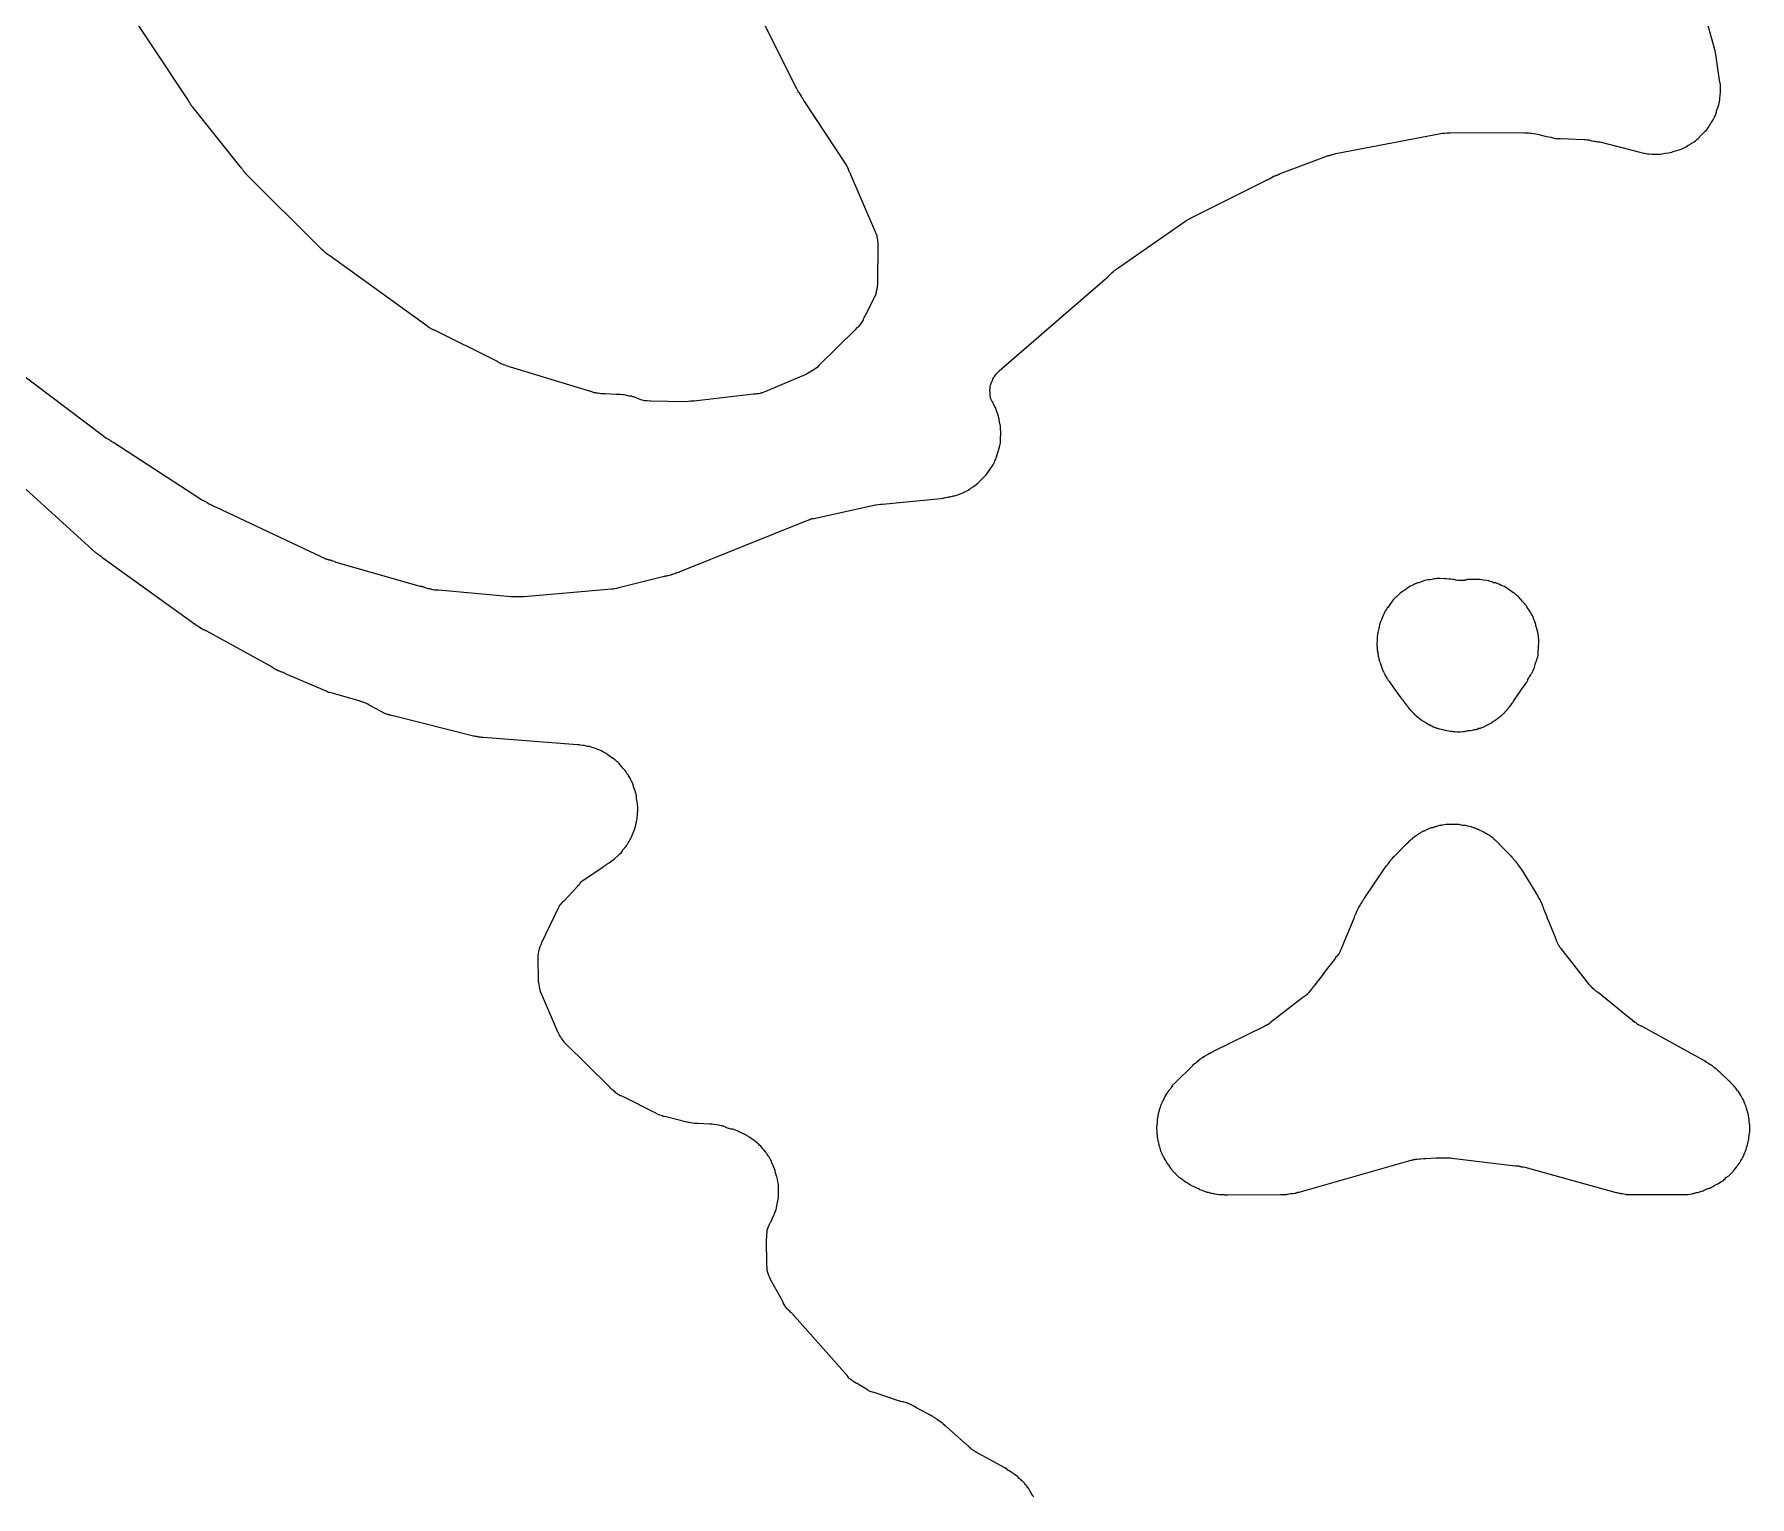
# Model space of a CAD drawing. Header units: millimetres. Extents: x 0 to 300, y 0 to 300.
# Drawn here: x 93.7 to 160.2, y 150 to 206.6 of the extents above; entities that cross this region are included whole.
import ezdxf

# ---------------------------------------------------------------- set-up
doc = ezdxf.new("R2010")
doc.units = ezdxf.units.MM
doc.layers.add('CUT', color=7, linetype='CONTINUOUS')

msp = doc.modelspace()

# ---------------------------------------------------------------- linework, layer by layer
at = {"layer": 'CUT'}
for points in [[(121.91, 207.23), (123.24, 204.56), (123.26, 204.53), (123.28, 204.5), (123.28, 204.49), (123.29, 204.47), (123.31, 204.43), (123.35, 204.38), (123.36, 204.36), (123.38, 204.32), (123.39, 204.31), (123.43, 204.25), (123.44, 204.23), (123.45, 204.21), (123.46, 204.19), (123.48, 204.17), (123.48, 204.16), (123.49, 204.15), (123.5, 204.14), (123.51, 204.11), (123.52, 204.09), (123.53, 204.08), (123.54, 204.07), (123.56, 204.03), (125.16, 201.6), (125.17, 201.58), (125.18, 201.57), (125.2, 201.53), (125.2, 201.52), (125.21, 201.5), (125.23, 201.47), (125.25, 201.43), (125.25, 201.42), (125.27, 201.37), (125.29, 201.32), (125.32, 201.28), (125.34, 201.25), (125.35, 201.21), (126.28, 199.05), (126.29, 199.03), (126.29, 199.01), (126.31, 198.96), (126.33, 198.92), (126.33, 198.91), (126.34, 198.9), (126.35, 198.88), (126.35, 198.87), (126.36, 198.86), (126.37, 198.82), (126.39, 198.66), (126.4, 198.55), (126.4, 198.49), (126.39, 197.03), (126.39, 196.96), (126.38, 196.88), (126.38, 196.84), (126.36, 196.76), (126.34, 196.68), (126.34, 196.65), (126.33, 196.62), (126.32, 196.56), (126.29, 196.5), (126.29, 196.49), (126.27, 196.47), (126.26, 196.44), (126.23, 196.39), (126.23, 196.38), (125.91, 195.75), (125.88, 195.7), (125.87, 195.68), (125.86, 195.65), (125.85, 195.63), (125.84, 195.61), (125.84, 195.6), (125.83, 195.57), (125.82, 195.56), (125.78, 195.49), (125.75, 195.45), (125.76, 195.45), (125.64, 195.31), (125.63, 195.3), (125.61, 195.29), (125.56, 195.24), (125.52, 195.19), (124.13, 193.83), (124.13, 193.82), (124.12, 193.81), (124.06, 193.75), (124.01, 193.71), (123.92, 193.64), (123.89, 193.62), (123.88, 193.62), (123.86, 193.61), (123.84, 193.6), (123.82, 193.59), (123.81, 193.58), (123.8, 193.58), (123.8, 193.57), (123.79, 193.57), (123.77, 193.56), (123.75, 193.55), (123.71, 193.52), (123.7, 193.51), (123.69, 193.51), (123.68, 193.5), (123.67, 193.5), (123.63, 193.47), (123.61, 193.46), (122.12, 192.83), (122.07, 192.81), (121.95, 192.77), (121.94, 192.76), (121.9, 192.75), (121.88, 192.74), (121.87, 192.74), (121.8, 192.72), (121.76, 192.71), (121.75, 192.71), (121.71, 192.71), (121.66, 192.7), (121.59, 192.7), (119.39, 192.44), (119.29, 192.43), (119.21, 192.43), (119.14, 192.43), (119.07, 192.42), (118.97, 192.41), (117.61, 192.43), (117.6, 192.43), (117.59, 192.43), (117.47, 192.44), (117.38, 192.45), (117.37, 192.45), (117.33, 192.46), (117.28, 192.47), (117.22, 192.48), (117.2, 192.49), (117.09, 192.53), (117.07, 192.55), (117.02, 192.57), (116.98, 192.58), (116.96, 192.59), (116.94, 192.6), (116.92, 192.6), (116.91, 192.6), (116.86, 192.62), (116.79, 192.63), (116.77, 192.63), (116.58, 192.67), (116.52, 192.68), (116.42, 192.69), (116.36, 192.69), (116.27, 192.69), (115.84, 192.71), (115.83, 192.71), (115.81, 192.71), (115.75, 192.72), (115.68, 192.72), (115.67, 192.72), (115.62, 192.73), (115.57, 192.74), (115.54, 192.74), (115.51, 192.74), (115.48, 192.75), (115.47, 192.75), (115.43, 192.76), (115.41, 192.76), (115.39, 192.77), (115.38, 192.77), (115.36, 192.78), (115.33, 192.79), (115.3, 192.8), (115.29, 192.8), (115.25, 192.82), (115.19, 192.83), (112.01, 193.8), (111.99, 193.81), (111.97, 193.82), (111.96, 193.82), (111.9, 193.84), (111.89, 193.85), (111.85, 193.86), (111.85, 193.87), (111.84, 193.87), (111.79, 193.89), (111.77, 193.9), (111.75, 193.91), (111.73, 193.92), (111.7, 193.94), (111.65, 193.97), (111.64, 193.98), (109.2, 195.19), (109.19, 195.19), (109.17, 195.2), (109.15, 195.21), (109.13, 195.22), (109.12, 195.22), (109.1, 195.23), (109.09, 195.24), (109.06, 195.26), (109.04, 195.27), (109.02, 195.28), (109.01, 195.29), (109, 195.29), (109, 195.3), (108.99, 195.31), (108.98, 195.31), (108.98, 195.32), (108.96, 195.33), (108.94, 195.35), (108.93, 195.35), (105.18, 198.06), (105.13, 198.09), (105.07, 198.12), (105, 198.18), (104.98, 198.2), (104.93, 198.25), (104.86, 198.31), (101.9, 201.26), (101.89, 201.27), (101.88, 201.28), (101.85, 201.32), (101.84, 201.33), (101.83, 201.35), (101.81, 201.38), (101.79, 201.41), (101.76, 201.45), (101.75, 201.46), (99.87, 203.82), (99.84, 203.85), (99.83, 203.86), (99.82, 203.87), (99.82, 203.88), (99.78, 203.92), (99.78, 203.93), (99.77, 203.94), (99.75, 203.98), (99.75, 203.99), (99.73, 204.01), (99.72, 204.03), (99.71, 204.05), (99.68, 204.09), (99.67, 204.11), (94.35, 212.13)], [(92.99, 193.66), (96.37, 191.12), (96.4, 191.09), (96.41, 191.08), (96.46, 191.04), (96.52, 191), (96.54, 190.99), (96.62, 190.94), (96.64, 190.93), (96.68, 190.9), (96.69, 190.89), (96.7, 190.89), (96.72, 190.88), (96.74, 190.86), (96.79, 190.84), (96.8, 190.83), (100.16, 188.65), (100.22, 188.61), (100.27, 188.59), (100.28, 188.58), (100.3, 188.57), (100.42, 188.5), (100.48, 188.46), (100.54, 188.44), (100.56, 188.42), (100.58, 188.41), (100.59, 188.41), (100.63, 188.39), (100.66, 188.38), (100.67, 188.37), (100.68, 188.37), (100.71, 188.35), (100.73, 188.34), (100.74, 188.34), (104.82, 186.41), (104.83, 186.4), (104.86, 186.39), (104.87, 186.39), (104.9, 186.37), (104.91, 186.37), (104.94, 186.36), (104.95, 186.35), (104.96, 186.35), (104.98, 186.34), (105, 186.33), (105.03, 186.32), (105.05, 186.31), (105.07, 186.31), (105.09, 186.3), (105.11, 186.3), (105.12, 186.3), (105.13, 186.29), (105.14, 186.29), (105.15, 186.29), (105.16, 186.28), (105.18, 186.28), (105.19, 186.28), (105.2, 186.27), (105.21, 186.27), (105.22, 186.27), (105.24, 186.26), (105.25, 186.26), (105.27, 186.25), (105.34, 186.23), (105.35, 186.22), (105.4, 186.2), (105.46, 186.18), (108.66, 185.27), (108.71, 185.26), (108.73, 185.26), (108.75, 185.25), (108.76, 185.25), (108.78, 185.24), (108.81, 185.24), (108.83, 185.23), (108.85, 185.22), (108.91, 185.2), (108.98, 185.18), (109.01, 185.18), (109.04, 185.17), (109.06, 185.17), (109.08, 185.16), (109.1, 185.15), (109.15, 185.14), (109.16, 185.14), (109.17, 185.14), (109.23, 185.13), (109.29, 185.13), (109.38, 185.13), (112.2, 184.87), (112.25, 184.87), (112.27, 184.87), (112.41, 184.86), (112.45, 184.86), (112.47, 184.86), (112.51, 184.86), (112.65, 184.87), (112.7, 184.87), (115.95, 185.15), (116.09, 185.16), (116.15, 185.16), (116.22, 185.17), (116.28, 185.19), (116.3, 185.19), (116.37, 185.21), (118.08, 185.64), (118.1, 185.64), (118.14, 185.65), (118.15, 185.65), (118.17, 185.66), (118.18, 185.66), (118.19, 185.66), (118.21, 185.67), (118.23, 185.67), (118.26, 185.68), (118.27, 185.68), (118.28, 185.68), (118.33, 185.69), (118.38, 185.71), (118.39, 185.71), (118.41, 185.72), (118.42, 185.72), (118.44, 185.73), (118.46, 185.73), (118.53, 185.75), (118.58, 185.77), (118.59, 185.78), (118.62, 185.79), (118.63, 185.79), (118.64, 185.79), (118.69, 185.81), (118.73, 185.83), (118.74, 185.84), (123.63, 187.79), (123.68, 187.81), (123.7, 187.82), (123.73, 187.84), (123.74, 187.84), (123.75, 187.85), (123.76, 187.85), (123.77, 187.85), (123.82, 187.87), (123.83, 187.87), (123.85, 187.88), (123.86, 187.88), (123.88, 187.89), (123.9, 187.89), (123.92, 187.89), (126.31, 188.41), (126.32, 188.42), (126.33, 188.42), (126.34, 188.42), (126.42, 188.43), (126.51, 188.44), (126.52, 188.44), (126.58, 188.44), (128.85, 188.66), (128.91, 188.67), (128.93, 188.68), (128.97, 188.69), (128.98, 188.69), (129.01, 188.7), (129.1, 188.71), (129.12, 188.71), (129.15, 188.72), (129.2, 188.73), (129.34, 188.76), (129.38, 188.77), (129.46, 188.79), (129.63, 188.85), (129.7, 188.88), (129.73, 188.9), (129.78, 188.92), (129.82, 188.94), (129.82, 188.95), (129.83, 188.95), (129.88, 188.97), (129.94, 189.01), (129.95, 189.02), (129.96, 189.02), (129.97, 189.02), (129.99, 189.04), (129.99, 189.05), (130.01, 189.06), (130.02, 189.07), (130.07, 189.09), (130.07, 189.1), (130.08, 189.11), (130.11, 189.12), (130.15, 189.15), (130.23, 189.22), (130.28, 189.26), (130.32, 189.3), (130.55, 189.53), (130.59, 189.56), (130.62, 189.61), (130.76, 189.8), (130.81, 189.87), (130.84, 189.92), (130.87, 189.97), (130.9, 190.02), (130.91, 190.05), (130.92, 190.07), (130.94, 190.12), (130.97, 190.19), (130.99, 190.24), (131.07, 190.48), (131.08, 190.52), (131.13, 190.71), (131.14, 190.76), (131.15, 190.81), (131.15, 190.86), (131.15, 190.87), (131.16, 190.94), (131.16, 190.98), (131.17, 191.18), (131.17, 191.26), (131.16, 191.35), (131.16, 191.36), (131.16, 191.42), (131.15, 191.48), (131.14, 191.52), (131.12, 191.63), (131.12, 191.64), (131.11, 191.68), (131.11, 191.69), (131.1, 191.74), (131.05, 191.93), (131.03, 191.99), (130.99, 192.1), (130.97, 192.16), (130.96, 192.18), (130.94, 192.22), (130.89, 192.32), (130.87, 192.36), (130.83, 192.42), (130.82, 192.44), (130.8, 192.49), (130.77, 192.55), (130.77, 192.59), (130.76, 192.64), (130.76, 192.65), (130.75, 192.69), (130.75, 192.7), (130.75, 192.71), (130.75, 192.72), (130.75, 192.78), (130.74, 192.84), (130.74, 192.85), (130.75, 192.93), (130.76, 193.01), (130.77, 193.06), (130.78, 193.08), (130.78, 193.1), (130.79, 193.11), (130.8, 193.15), (130.81, 193.16), (130.82, 193.18), (130.83, 193.2), (130.84, 193.22), (130.86, 193.28), (130.86, 193.29), (130.87, 193.3), (130.88, 193.33), (130.89, 193.35), (130.89, 193.36), (130.9, 193.36), (130.93, 193.4), (130.98, 193.47), (131, 193.49), (131.01, 193.51), (131.02, 193.52), (131.03, 193.53), (131.06, 193.55), (131.08, 193.58), (131.11, 193.61), (135.31, 197.25), (135.37, 197.3), (135.43, 197.36), (135.48, 197.41), (135.53, 197.45), (135.53, 197.46), (135.55, 197.47), (135.59, 197.5), (135.62, 197.52), (135.63, 197.53), (135.66, 197.55), (138.34, 199.42), (138.43, 199.47), (138.45, 199.48), (138.49, 199.5), (141.51, 201.01), (141.53, 201.02), (141.56, 201.04), (141.59, 201.06), (141.66, 201.09), (141.68, 201.11), (141.73, 201.14), (141.74, 201.14), (141.79, 201.16), (141.8, 201.16), (141.84, 201.18), (141.85, 201.18), (141.87, 201.19), (141.9, 201.2), (141.97, 201.24), (143.83, 201.93), (143.85, 201.94), (143.86, 201.94), (143.91, 201.95), (143.96, 201.97), (143.97, 201.97), (143.99, 201.98), (144, 201.98), (144.02, 201.99), (144.03, 201.99), (144.15, 202.02), (148.28, 202.81), (148.36, 202.81), (148.45, 202.82), (148.58, 202.82), (151.37, 202.84), (151.46, 202.83), (151.51, 202.83), (151.54, 202.83), (151.59, 202.83), (151.61, 202.82), (151.68, 202.81), (151.74, 202.81), (151.79, 202.8), (151.89, 202.79), (151.96, 202.77), (152.26, 202.69), (152.31, 202.68), (152.49, 202.65), (152.52, 202.64), (152.57, 202.63), (152.58, 202.62), (152.65, 202.61), (152.75, 202.6), (152.81, 202.6), (152.85, 202.6), (153.77, 202.56), (153.78, 202.56), (153.8, 202.56), (153.87, 202.55), (153.89, 202.55), (153.96, 202.55), (153.99, 202.54), (154.07, 202.52), (154.16, 202.5), (154.18, 202.5), (154.22, 202.49), (154.3, 202.47), (154.35, 202.47), (154.37, 202.47), (155.93, 202.08), (156.03, 202.05), (156.09, 202.03), (156.11, 202.03), (156.16, 202.02), (156.22, 202.01), (156.25, 202.01), (156.28, 202.01), (156.29, 202.01), (156.4, 202), (156.44, 202), (156.68, 202), (156.73, 202), (156.77, 202.01), (156.9, 202.03), (157.03, 202.05), (157.1, 202.06), (157.16, 202.08), (157.22, 202.1), (157.24, 202.11), (157.26, 202.12), (157.36, 202.14), (157.38, 202.15), (157.45, 202.16), (157.52, 202.19), (157.59, 202.22), (157.62, 202.23), (157.72, 202.28), (157.77, 202.32), (157.79, 202.33), (157.83, 202.35), (157.84, 202.36), (157.85, 202.37), (158.03, 202.48), (158.08, 202.52), (158.13, 202.56), (158.18, 202.61), (158.23, 202.66), (158.25, 202.68), (158.37, 202.8), (158.39, 202.82), (158.44, 202.87), (158.49, 202.92), (158.53, 202.97), (158.57, 203.02), (158.68, 203.2), (158.69, 203.21), (158.7, 203.22), (158.72, 203.26), (158.73, 203.28), (158.77, 203.33), (158.82, 203.43), (158.85, 203.5), (158.9, 203.64), (158.9, 203.66), (158.96, 203.85), (158.98, 203.91), (159.02, 204.1), (159.02, 204.14), (159.04, 204.29), (159.05, 204.37), (159.05, 204.62), (159.05, 204.68), (159.04, 204.75), (159.02, 204.81), (159.01, 204.84), (159.01, 204.86), (158.89, 205.68), (158.89, 205.69), (158.85, 205.94), (158.84, 205.99), (158.84, 206), (158.83, 206.04), (158.83, 206.05), (158.82, 206.07), (158.82, 206.09), (158.41, 207.53)], [(132.44, 149.99), (132.43, 150), (132.43, 150.01), (132.42, 150.02), (132.41, 150.04), (132.4, 150.05), (132.39, 150.06), (132.35, 150.13), (132.35, 150.14), (132.33, 150.18), (132.3, 150.22), (132.29, 150.23), (132.28, 150.25), (132.26, 150.29), (132.16, 150.42), (132.16, 150.43), (132.13, 150.46), (132.12, 150.47), (132.1, 150.49), (132.09, 150.51), (132.08, 150.52), (132.03, 150.57), (132.03, 150.58), (131.99, 150.62), (131.97, 150.63), (131.95, 150.66), (131.93, 150.67), (131.91, 150.69), (131.88, 150.71), (131.84, 150.75), (131.83, 150.76), (131.81, 150.78), (131.68, 150.87), (131.65, 150.9), (131.64, 150.91), (131.63, 150.91), (131.62, 150.92), (131.61, 150.93), (131.59, 150.94), (131.47, 151.01), (131.45, 151.02), (131.43, 151.04), (131.38, 151.08), (131.32, 151.12), (130.3, 151.67), (130.28, 151.68), (130.27, 151.68), (130.25, 151.7), (130.23, 151.71), (130.23, 151.72), (130.22, 151.72), (130.2, 151.73), (130.19, 151.74), (130.18, 151.75), (130.17, 151.75), (130.16, 151.75), (130.16, 151.76), (130.15, 151.76), (130.14, 151.77), (130.13, 151.77), (130.12, 151.78), (130.11, 151.79), (130.1, 151.8), (130.09, 151.8), (130.08, 151.81), (130.07, 151.82), (130.06, 151.82), (130.02, 151.85), (130.01, 151.86), (130, 151.87), (130, 151.88), (129.98, 151.9), (129.96, 151.91), (129.96, 151.92), (129.91, 151.96), (129.9, 151.96), (129.9, 151.97), (129.89, 151.98), (129.87, 151.99), (129.04, 152.73), (129.03, 152.73), (128.99, 152.77), (128.94, 152.81), (128.93, 152.81), (128.92, 152.83), (128.87, 152.87), (128.77, 152.94), (128.72, 152.98), (128.67, 153.02), (128.63, 153.04), (128.62, 153.05), (128.61, 153.05), (128.52, 153.11), (128.48, 153.13), (128.47, 153.14), (128.46, 153.14), (128.45, 153.15), (128.44, 153.16), (128.42, 153.17), (128.41, 153.17), (128.39, 153.18), (128.38, 153.18), (128.37, 153.19), (127.88, 153.45), (127.82, 153.49), (127.77, 153.52), (127.75, 153.53), (127.67, 153.57), (127.64, 153.58), (127.62, 153.59), (127.61, 153.59), (127.56, 153.61), (127.53, 153.63), (127.48, 153.65), (127.43, 153.66), (127.39, 153.67), (127.38, 153.67), (127.36, 153.67), (127.35, 153.67), (127.34, 153.67), (127.31, 153.69), (127.3, 153.69), (127.26, 153.7), (127.25, 153.7), (127.24, 153.7), (127.21, 153.71), (126.34, 154.01), (126.3, 154.02), (126.26, 154.03), (126.2, 154.05), (126.04, 154.1), (126.02, 154.12), (125.96, 154.16), (125.68, 154.33), (125.64, 154.36), (125.6, 154.38), (125.59, 154.38), (125.54, 154.41), (125.53, 154.41), (125.52, 154.42), (125.52, 154.43), (125.49, 154.44), (125.46, 154.46), (125.42, 154.49), (125.41, 154.5), (125.39, 154.51), (125.38, 154.52), (125.37, 154.52), (125.36, 154.53), (125.34, 154.55), (125.31, 154.57), (125.28, 154.59), (125.28, 154.6), (125.27, 154.6), (125.26, 154.61), (125.25, 154.64), (125.21, 154.69), (123.07, 157.11), (123.04, 157.13), (123.02, 157.15), (122.99, 157.19), (122.94, 157.23), (122.88, 157.29), (122.84, 157.34), (122.77, 157.44), (122.74, 157.51), (122.73, 157.52), (122.73, 157.53), (122.71, 157.58), (122.25, 158.41), (122.24, 158.43), (122.24, 158.44), (122.22, 158.48), (122.19, 158.53), (122.14, 158.68), (122.12, 158.76), (122.12, 158.78), (122.12, 158.79), (122.11, 158.88), (122.1, 158.97), (122.1, 158.98), (122.1, 158.99), (122.09, 159.97), (122.1, 160.05), (122.1, 160.1), (122.1, 160.16), (122.11, 160.24), (122.12, 160.32), (122.13, 160.36), (122.13, 160.37), (122.14, 160.38), (122.14, 160.39), (122.15, 160.42), (122.16, 160.43), (122.16, 160.44), (122.17, 160.45), (122.18, 160.49), (122.19, 160.5), (122.2, 160.54), (122.21, 160.56), (122.25, 160.63), (122.27, 160.66), (122.3, 160.72), (122.31, 160.76), (122.38, 160.91), (122.4, 160.95), (122.43, 161.03), (122.46, 161.12), (122.48, 161.18), (122.48, 161.21), (122.49, 161.25), (122.49, 161.26), (122.52, 161.42), (122.54, 161.51), (122.55, 161.57), (122.55, 161.63), (122.55, 161.67), (122.56, 161.87), (122.56, 161.94), (122.55, 162.08), (122.54, 162.16), (122.53, 162.21), (122.5, 162.36), (122.48, 162.41), (122.43, 162.6), (122.42, 162.63), (122.4, 162.7), (122.34, 162.85), (122.32, 162.88), (122.3, 162.91), (122.3, 162.94), (122.28, 162.99), (122.26, 163.04), (122.23, 163.09), (122.18, 163.17), (122.16, 163.19), (122.15, 163.21), (122.14, 163.22), (122.13, 163.23), (122.13, 163.24), (122.12, 163.25), (122.11, 163.26), (122.11, 163.27), (122.1, 163.28), (122.09, 163.29), (122.06, 163.34), (121.99, 163.43), (121.94, 163.48), (121.91, 163.52), (121.87, 163.57), (121.82, 163.62), (121.78, 163.66), (121.75, 163.68), (121.73, 163.7), (121.68, 163.74), (121.66, 163.76), (121.59, 163.81), (121.44, 163.91), (121.42, 163.93), (121.39, 163.95), (121.37, 163.96), (121.34, 163.98), (121.33, 163.99), (121.31, 164), (121.28, 164.02), (121.18, 164.07), (121.16, 164.07), (121.01, 164.14), (120.95, 164.17), (120.89, 164.19), (120.78, 164.23), (120.71, 164.24), (120.65, 164.26), (120.62, 164.26), (120.55, 164.29), (120.5, 164.31), (120.49, 164.32), (120.44, 164.34), (120.38, 164.36), (120.33, 164.37), (120.17, 164.4), (120.16, 164.4), (120.04, 164.42), (119.99, 164.43), (119.94, 164.43), (119.89, 164.43), (119.43, 164.46), (119.39, 164.46), (119.35, 164.46), (119.3, 164.46), (119.23, 164.47), (119.14, 164.48), (119.08, 164.49), (119.07, 164.49), (119.03, 164.5), (119.01, 164.51), (118.21, 164.71), (118.13, 164.73), (118.11, 164.73), (118.09, 164.73), (118.06, 164.75), (118.01, 164.77), (117.96, 164.78), (117.9, 164.8), (117.84, 164.83), (117.83, 164.84), (116.52, 165.5), (116.46, 165.52), (116.44, 165.53), (116.41, 165.54), (116.4, 165.55), (116.39, 165.55), (116.38, 165.56), (116.35, 165.57), (116.33, 165.59), (116.32, 165.59), (116.32, 165.6), (116.31, 165.6), (116.3, 165.61), (116.27, 165.63), (116.26, 165.64), (116.25, 165.65), (116.24, 165.66), (116.21, 165.69), (116.18, 165.71), (116.17, 165.72), (116.16, 165.73), (116.15, 165.74), (116.14, 165.74), (116.14, 165.75), (116.13, 165.75), (116.12, 165.76), (116.11, 165.76), (116.11, 165.77), (116.1, 165.77), (116.09, 165.78), (116.08, 165.79), (116.06, 165.81), (116.02, 165.85), (116.02, 165.86), (114.28, 167.58), (114.25, 167.61), (114.21, 167.67), (114.17, 167.72), (114.17, 167.73), (114.15, 167.75), (114.14, 167.77), (114.12, 167.8), (114.11, 167.82), (114.1, 167.83), (114.09, 167.84), (114.08, 167.84), (114.08, 167.85), (114.07, 167.86), (114.07, 167.87), (114.07, 167.88), (114.06, 167.9), (114.05, 167.92), (114.03, 167.96), (114.03, 167.97), (114.02, 167.98), (114.01, 168.01), (114, 168.02), (114, 168.03), (113.37, 169.47), (113.36, 169.49), (113.36, 169.51), (113.34, 169.55), (113.34, 169.56), (113.32, 169.65), (113.31, 169.68), (113.3, 169.73), (113.29, 169.76), (113.28, 169.84), (113.28, 169.85), (113.27, 169.88), (113.27, 169.89), (113.27, 169.9), (113.26, 169.97), (113.26, 169.98), (113.26, 169.99), (113.25, 170.89), (113.25, 170.92), (113.25, 170.95), (113.26, 171.03), (113.26, 171.04), (113.27, 171.09), (113.27, 171.12), (113.27, 171.13), (113.27, 171.14), (113.28, 171.17), (113.29, 171.19), (113.29, 171.2), (113.29, 171.21), (113.3, 171.24), (113.31, 171.26), (113.31, 171.27), (113.31, 171.28), (113.31, 171.29), (113.32, 171.29), (113.32, 171.31), (113.34, 171.34), (113.35, 171.36), (113.36, 171.4), (113.37, 171.41), (113.38, 171.44), (113.39, 171.46), (113.39, 171.47), (114.02, 172.78), (114.03, 172.79), (114.05, 172.84), (114.07, 172.87), (114.09, 172.9), (114.09, 172.91), (114.1, 172.93), (114.13, 172.96), (114.2, 173.04), (114.22, 173.06), (114.24, 173.07), (114.77, 173.63), (114.8, 173.67), (114.82, 173.69), (114.84, 173.71), (114.84, 173.72), (114.86, 173.75), (114.88, 173.77), (114.91, 173.82), (114.95, 173.85), (115.02, 173.89), (115.07, 173.93), (115.71, 174.36), (115.74, 174.38), (115.78, 174.41), (115.8, 174.42), (115.83, 174.44), (115.87, 174.47), (115.9, 174.49), (115.91, 174.5), (115.93, 174.51), (115.94, 174.52), (115.95, 174.52), (116, 174.55), (116.05, 174.59), (116.2, 174.71), (116.21, 174.72), (116.33, 174.82), (116.37, 174.86), (116.41, 174.9), (116.46, 174.94), (116.48, 174.98), (116.49, 175), (116.51, 175.02), (116.53, 175.04), (116.53, 175.05), (116.65, 175.2), (116.68, 175.24), (116.7, 175.28), (116.71, 175.29), (116.72, 175.3), (116.73, 175.32), (116.73, 175.33), (116.77, 175.38), (116.81, 175.45), (116.83, 175.49), (116.84, 175.51), (116.89, 175.61), (116.89, 175.62), (116.91, 175.66), (116.93, 175.72), (116.94, 175.74), (117, 175.92), (117.01, 175.96), (117.06, 176.15), (117.07, 176.2), (117.08, 176.25), (117.08, 176.3), (117.08, 176.31), (117.09, 176.38), (117.09, 176.42), (117.1, 176.62), (117.1, 176.69), (117.09, 176.82), (117.09, 176.83), (117.09, 176.86), (117.08, 176.91), (117.06, 177.04), (117.06, 177.05), (117.06, 177.11), (117.05, 177.14), (117.05, 177.16), (117.04, 177.21), (117.02, 177.27), (117.02, 177.28), (117.01, 177.3), (117, 177.32), (116.99, 177.36), (116.99, 177.38), (116.98, 177.41), (116.97, 177.42), (116.91, 177.61), (116.88, 177.68), (116.86, 177.71), (116.84, 177.76), (116.82, 177.8), (116.81, 177.8), (116.81, 177.81), (116.79, 177.86), (116.75, 177.92), (116.74, 177.93), (116.74, 177.94), (116.74, 177.95), (116.72, 177.97), (116.71, 177.97), (116.7, 177.99), (116.69, 178), (116.67, 178.05), (116.66, 178.05), (116.65, 178.06), (116.64, 178.09), (116.61, 178.13), (116.54, 178.21), (116.5, 178.26), (116.46, 178.3), (116.44, 178.33), (116.42, 178.35), (116.38, 178.4), (116.34, 178.44), (116.29, 178.48), (116.24, 178.52), (116.22, 178.54), (116.15, 178.59), (116.14, 178.59), (115.95, 178.73), (115.88, 178.78), (115.83, 178.81), (115.78, 178.84), (115.73, 178.87), (115.7, 178.88), (115.68, 178.89), (115.63, 178.91), (115.56, 178.94), (115.51, 178.96), (115.3, 179.03), (115.24, 179.05), (115.22, 179.05), (115.18, 179.06), (115.17, 179.06), (115.03, 179.09), (115, 179.09), (114.87, 179.11), (114.83, 179.12), (114.78, 179.12), (114.77, 179.12), (111.12, 179.4), (111.1, 179.4), (111.08, 179.41), (111.05, 179.41), (111.01, 179.42), (110.97, 179.42), (110.95, 179.42), (110.92, 179.43), (110.9, 179.43), (110.87, 179.44), (110.84, 179.44), (110.81, 179.44), (110.77, 179.45), (110.74, 179.46), (107.63, 180.24), (107.62, 180.24), (107.56, 180.26), (107.55, 180.26), (107.53, 180.27), (107.5, 180.27), (107.49, 180.27), (107.48, 180.28), (107.45, 180.28), (107.43, 180.29), (107.42, 180.29), (107.39, 180.3), (107.38, 180.31), (107.31, 180.34), (106.77, 180.62), (106.7, 180.66), (106.64, 180.7), (106.62, 180.71), (106.57, 180.73), (106.52, 180.75), (106.42, 180.79), (106.37, 180.8), (106.35, 180.81), (106.34, 180.81), (106.32, 180.82), (106.31, 180.82), (106.26, 180.84), (105.31, 181.11), (105.26, 181.12), (105.21, 181.13), (105.15, 181.15), (105.13, 181.15), (105.1, 181.16), (105.09, 181.17), (105.08, 181.18), (105.05, 181.19), (105, 181.21), (103.45, 181.87), (103.44, 181.88), (103.41, 181.9), (103.4, 181.9), (103.36, 181.92), (103.33, 181.93), (103.31, 181.94), (103.28, 181.95), (103.26, 181.96), (103.25, 181.96), (103.23, 181.97), (103.2, 181.98), (103.17, 181.99), (103.16, 181.99), (103.16, 182), (103.15, 182), (103.14, 182.01), (103.12, 182.02), (103.09, 182.03), (103.05, 182.05), (103.02, 182.06), (103, 182.08), (102.99, 182.09), (102.95, 182.12), (102.88, 182.17), (100.41, 183.52), (100.39, 183.53), (100.37, 183.54), (100.33, 183.56), (100.29, 183.57), (100.28, 183.58), (100.27, 183.58), (100.26, 183.59), (100.25, 183.59), (100.22, 183.61), (100.21, 183.62), (100.2, 183.62), (100.19, 183.63), (100.18, 183.63), (100.15, 183.66), (100.11, 183.68), (100.1, 183.69), (100.06, 183.72), (100.05, 183.72), (100.04, 183.73), (99.99, 183.76), (99.97, 183.77), (96.38, 186.35), (96.35, 186.37), (96.31, 186.42), (96.27, 186.44), (96.26, 186.44), (96.25, 186.45), (96.22, 186.48), (96.2, 186.49), (96.19, 186.5), (96.17, 186.52), (96.16, 186.52), (96.13, 186.54), (96.12, 186.55), (96.11, 186.56), (92.84, 189.52)]]:
    msp.add_lwpolyline(points, dxfattribs=at)
for points in [[(145.79, 182.62), (145.79, 182.61), (145.79, 182.6), (145.79, 182.58), (145.79, 182.54), (145.8, 182.53), (145.8, 182.52), (145.8, 182.51), (145.8, 182.49), (145.81, 182.48), (145.81, 182.46), (145.81, 182.44), (145.82, 182.42), (145.82, 182.4), (145.83, 182.38), (145.84, 182.35), (145.85, 182.33), (145.86, 182.31), (145.86, 182.3), (145.88, 182.26), (145.88, 182.25), (145.89, 182.23), (145.89, 182.22), (145.89, 182.2), (145.89, 182.19), (145.91, 182.15), (145.91, 182.14), (145.93, 182.1), (145.93, 182.09), (145.93, 182.08), (145.95, 182.05), (145.95, 182.04), (145.95, 182.03), (145.96, 182.01), (145.97, 181.99), (145.98, 181.98), (145.99, 181.96), (146, 181.93), (146.01, 181.92), (146.02, 181.89), (146.03, 181.88), (146.06, 181.81), (146.09, 181.77), (146.09, 181.76), (146.1, 181.75), (146.11, 181.72), (146.15, 181.67), (146.18, 181.61), (146.2, 181.6), (146.21, 181.59), (146.23, 181.57), (146.23, 181.56), (146.4, 181.32), (146.67, 180.94), (146.68, 180.93), (146.69, 180.91), (146.7, 180.9), (146.71, 180.88), (146.74, 180.86), (146.75, 180.86), (146.75, 180.85), (146.75, 180.84), (146.75, 180.83), (146.76, 180.83), (146.76, 180.82), (146.77, 180.82), (146.77, 180.81), (146.78, 180.81), (146.78, 180.8), (146.79, 180.79), (146.79, 180.77), (146.83, 180.72), (146.84, 180.71), (146.89, 180.66), (146.91, 180.63), (146.92, 180.62), (146.94, 180.6), (146.94, 180.59), (146.95, 180.57), (146.96, 180.56), (146.98, 180.54), (146.98, 180.53), (146.99, 180.52), (147, 180.52), (147, 180.51), (147.01, 180.5), (147.02, 180.48), (147.02, 180.47), (147.03, 180.47), (147.04, 180.46), (147.06, 180.44), (147.06, 180.43), (147.07, 180.43), (147.08, 180.42), (147.09, 180.41), (147.1, 180.4), (147.1, 180.39), (147.11, 180.39), (147.11, 180.38), (147.12, 180.38), (147.14, 180.36), (147.14, 180.35), (147.15, 180.35), (147.16, 180.34), (147.17, 180.33), (147.18, 180.32), (147.18, 180.31), (147.19, 180.31), (147.2, 180.3), (147.21, 180.28), (147.22, 180.28), (147.26, 180.24), (147.31, 180.2), (147.32, 180.19), (147.33, 180.19), (147.36, 180.16), (147.37, 180.15), (147.44, 180.1), (147.48, 180.07), (147.49, 180.06), (147.51, 180.05), (147.53, 180.04), (147.55, 180.03), (147.58, 180.01), (147.59, 180), (147.61, 179.99), (147.63, 179.98), (147.66, 179.96), (147.68, 179.95), (147.69, 179.94), (147.74, 179.91), (147.75, 179.91), (147.76, 179.91), (147.76, 179.9), (147.77, 179.9), (147.78, 179.9), (147.79, 179.89), (147.8, 179.89), (147.8, 179.88), (147.81, 179.88), (147.82, 179.87), (147.86, 179.85), (147.9, 179.83), (147.91, 179.83), (147.91, 179.82), (147.92, 179.82), (147.95, 179.81), (147.97, 179.8), (148.01, 179.79), (148.02, 179.79), (148.02, 179.78), (148.04, 179.78), (148.05, 179.77), (148.09, 179.76), (148.11, 179.75), (148.16, 179.74), (148.17, 179.74), (148.18, 179.74), (148.23, 179.73), (148.26, 179.72), (148.29, 179.71), (148.38, 179.69), (148.45, 179.67), (148.52, 179.66), (148.59, 179.65), (148.63, 179.65), (148.67, 179.64), (148.69, 179.64), (148.71, 179.64), (148.72, 179.64), (148.73, 179.64), (148.76, 179.64), (148.85, 179.63), (148.9, 179.63), (148.93, 179.63), (148.97, 179.63), (149.06, 179.64), (149.07, 179.64), (149.1, 179.64), (149.12, 179.64), (149.13, 179.64), (149.16, 179.65), (149.18, 179.65), (149.26, 179.67), (149.27, 179.67), (149.28, 179.67), (149.29, 179.67), (149.31, 179.67), (149.34, 179.67), (149.36, 179.67), (149.44, 179.69), (149.52, 179.71), (149.57, 179.72), (149.6, 179.73), (149.63, 179.73), (149.68, 179.75), (149.69, 179.76), (149.7, 179.76), (149.71, 179.76), (149.75, 179.77), (149.8, 179.79), (149.85, 179.81), (149.9, 179.83), (149.93, 179.85), (149.98, 179.87), (150.01, 179.89), (150.02, 179.89), (150.03, 179.9), (150.04, 179.9), (150.06, 179.91), (150.08, 179.92), (150.12, 179.95), (150.15, 179.96), (150.19, 179.99), (150.2, 180), (150.21, 180), (150.22, 180.01), (150.23, 180.02), (150.24, 180.02), (150.25, 180.03), (150.27, 180.04), (150.28, 180.05), (150.29, 180.06), (150.32, 180.07), (150.43, 180.15), (150.44, 180.16), (150.46, 180.18), (150.47, 180.18), (150.47, 180.19), (150.48, 180.19), (150.49, 180.2), (150.5, 180.21), (150.51, 180.22), (150.53, 180.23), (150.57, 180.26), (150.62, 180.31), (150.63, 180.32), (150.66, 180.35), (150.69, 180.37), (150.69, 180.38), (150.73, 180.42), (150.75, 180.44), (150.77, 180.46), (150.77, 180.47), (150.8, 180.5), (150.81, 180.51), (150.83, 180.54), (150.84, 180.55), (150.85, 180.57), (150.86, 180.58), (150.87, 180.59), (150.94, 180.67), (150.98, 180.73), (151, 180.75), (151, 180.76), (151.03, 180.81), (151.43, 181.39), (151.48, 181.46), (151.51, 181.5), (151.54, 181.55), (151.57, 181.6), (151.58, 181.62), (151.59, 181.65), (151.63, 181.72), (151.64, 181.74), (151.65, 181.75), (151.68, 181.79), (151.7, 181.83), (151.7, 181.84), (151.72, 181.87), (151.74, 181.9), (151.75, 181.92), (151.78, 181.97), (151.82, 182.06), (151.84, 182.11), (151.86, 182.18), (151.87, 182.23), (151.87, 182.24), (151.91, 182.35), (151.92, 182.38), (151.93, 182.41), (151.95, 182.47), (151.97, 182.53), (151.98, 182.58), (151.98, 182.59), (151.98, 182.6), (151.99, 182.66), (151.99, 182.72), (151.99, 182.73), (152, 182.85), (152, 182.89), (152, 182.9), (152.01, 183.08), (152.01, 183.15), (152, 183.31), (151.99, 183.39), (151.97, 183.49), (151.96, 183.52), (151.94, 183.6), (151.93, 183.64), (151.92, 183.66), (151.9, 183.73), (151.89, 183.78), (151.88, 183.82), (151.88, 183.84), (151.86, 183.89), (151.83, 183.95), (151.81, 184.01), (151.8, 184.04), (151.79, 184.07), (151.76, 184.13), (151.72, 184.2), (151.7, 184.23), (151.7, 184.24), (151.68, 184.26), (151.66, 184.3), (151.55, 184.47), (151.53, 184.5), (151.47, 184.57), (151.47, 184.58), (151.45, 184.6), (151.41, 184.64), (151.41, 184.65), (151.37, 184.69), (151.31, 184.76), (151.29, 184.78), (151.25, 184.83), (151.21, 184.87), (151.16, 184.91), (151.11, 184.95), (151.09, 184.97), (151.02, 185.02), (151.01, 185.02), (150.81, 185.16), (150.8, 185.17), (150.78, 185.18), (150.76, 185.2), (150.74, 185.21), (150.73, 185.22), (150.68, 185.25), (150.63, 185.27), (150.58, 185.29), (150.57, 185.29), (150.55, 185.3), (150.52, 185.31), (150.46, 185.34), (150.4, 185.37), (150.34, 185.39), (150.28, 185.4), (150.26, 185.4), (150.23, 185.41), (150.19, 185.43), (150.13, 185.45), (150.07, 185.47), (150, 185.48), (149.87, 185.5), (149.74, 185.52), (149.7, 185.53), (149.65, 185.53), (149.37, 185.53), (149.31, 185.53), (149.27, 185.52), (149.24, 185.52), (149.22, 185.51), (149.2, 185.51), (149.18, 185.5), (149.15, 185.5), (149.14, 185.5), (149.14, 185.49), (149.13, 185.49), (149.11, 185.49), (148.95, 185.49), (148.9, 185.49), (148.87, 185.49), (148.86, 185.49), (148.81, 185.5), (148.8, 185.5), (148.79, 185.5), (148.77, 185.51), (148.72, 185.52), (148.67, 185.53), (148.6, 185.54), (148.54, 185.54), (148.53, 185.54), (148.43, 185.55), (148.38, 185.55), (148.37, 185.55), (148.19, 185.56), (148.16, 185.56), (148.11, 185.56), (148.05, 185.56), (148.02, 185.55), (147.99, 185.55), (147.96, 185.55), (147.9, 185.54), (147.86, 185.53), (147.78, 185.51), (147.75, 185.51), (147.72, 185.51), (147.65, 185.5), (147.59, 185.48), (147.56, 185.47), (147.45, 185.43), (147.36, 185.4), (147.31, 185.39), (147.26, 185.37), (147.25, 185.36), (147.22, 185.35), (147.2, 185.34), (147.16, 185.32), (147.13, 185.3), (147.1, 185.29), (147.08, 185.28), (147.03, 185.26), (146.98, 185.23), (146.9, 185.18), (146.88, 185.16), (146.86, 185.15), (146.85, 185.14), (146.84, 185.13), (146.83, 185.13), (146.82, 185.12), (146.81, 185.11), (146.8, 185.11), (146.79, 185.1), (146.78, 185.09), (146.73, 185.06), (146.64, 184.99), (146.59, 184.94), (146.55, 184.9), (146.53, 184.88), (146.5, 184.86), (146.45, 184.82), (146.41, 184.78), (146.37, 184.73), (146.33, 184.68), (146.31, 184.66), (146.26, 184.59), (146.16, 184.44), (146.14, 184.42), (146.12, 184.39), (146.11, 184.37), (146.09, 184.34), (146.08, 184.33), (146.07, 184.31), (146.05, 184.28), (146, 184.18), (145.98, 184.13), (145.92, 183.97), (145.9, 183.94), (145.87, 183.86), (145.84, 183.77), (145.82, 183.71), (145.82, 183.68), (145.81, 183.64), (145.81, 183.63), (145.78, 183.47), (145.76, 183.38), (145.75, 183.32), (145.75, 183.26), (145.75, 183.22), (145.75, 183.21), (145.75, 183.15), (145.74, 183.03), (145.74, 182.95), (145.75, 182.91), (145.75, 182.86), (145.75, 182.85), (145.75, 182.79), (145.76, 182.75), (145.76, 182.73), (145.77, 182.69), (145.77, 182.68), (145.77, 182.67), (145.78, 182.63)], [(137.25, 163.78), (137.26, 163.77), (137.28, 163.69), (137.28, 163.68), (137.29, 163.64), (137.29, 163.63), (137.29, 163.61), (137.31, 163.55), (137.36, 163.4), (137.37, 163.38), (137.38, 163.35), (137.39, 163.32), (137.41, 163.28), (137.43, 163.23), (137.45, 163.2), (137.46, 163.18), (137.47, 163.17), (137.47, 163.16), (137.47, 163.15), (137.48, 163.13), (137.49, 163.12), (137.5, 163.1), (137.54, 163.04), (137.56, 163.01), (137.57, 162.99), (137.58, 162.97), (137.59, 162.96), (137.59, 162.95), (137.59, 162.94), (137.62, 162.89), (137.64, 162.87), (137.65, 162.86), (137.69, 162.81), (137.69, 162.8), (137.71, 162.78), (137.71, 162.77), (137.72, 162.75), (137.73, 162.74), (137.74, 162.74), (137.75, 162.73), (137.76, 162.71), (137.76, 162.7), (137.77, 162.69), (137.89, 162.55), (137.91, 162.54), (137.92, 162.53), (137.93, 162.52), (137.94, 162.51), (137.98, 162.47), (138.07, 162.38), (138.1, 162.36), (138.12, 162.35), (138.2, 162.3), (138.21, 162.29), (138.24, 162.26), (138.25, 162.25), (138.27, 162.23), (138.29, 162.21), (138.3, 162.21), (138.31, 162.2), (138.32, 162.2), (138.34, 162.19), (138.35, 162.18), (138.37, 162.17), (138.39, 162.16), (138.4, 162.15), (138.42, 162.13), (138.44, 162.12), (138.45, 162.12), (138.46, 162.11), (138.47, 162.11), (138.48, 162.1), (138.49, 162.09), (138.5, 162.09), (138.51, 162.08), (138.53, 162.07), (138.67, 162), (138.7, 161.99), (138.71, 161.99), (138.72, 161.98), (138.73, 161.97), (138.74, 161.97), (138.75, 161.96), (138.77, 161.95), (138.8, 161.94), (138.81, 161.93), (138.82, 161.93), (138.85, 161.92), (138.87, 161.9), (138.92, 161.88), (139.12, 161.81), (139.14, 161.81), (139.16, 161.8), (139.2, 161.79), (139.3, 161.76), (139.35, 161.75), (139.4, 161.74), (139.42, 161.74), (139.45, 161.73), (139.54, 161.72), (139.55, 161.72), (139.64, 161.71), (139.65, 161.71), (139.66, 161.7), (139.67, 161.7), (139.68, 161.7), (139.69, 161.7), (139.7, 161.7), (139.71, 161.7), (139.74, 161.7), (139.75, 161.7), (139.79, 161.7), (139.81, 161.7), (139.82, 161.7), (139.83, 161.69), (139.86, 161.69), (139.9, 161.69), (139.91, 161.69), (139.94, 161.69), (139.95, 161.69), (142, 161.7), (142.01, 161.7), (142.04, 161.7), (142.08, 161.7), (142.15, 161.7), (142.19, 161.71), (142.23, 161.71), (142.24, 161.71), (142.25, 161.71), (142.26, 161.72), (142.28, 161.72), (142.38, 161.74), (142.39, 161.74), (142.43, 161.74), (142.44, 161.74), (142.45, 161.74), (142.49, 161.74), (142.56, 161.75), (142.58, 161.76), (142.61, 161.77), (142.62, 161.77), (142.63, 161.77), (142.65, 161.78), (142.68, 161.79), (142.7, 161.79), (142.71, 161.8), (142.72, 161.8), (147.06, 163.03), (147.09, 163.04), (147.1, 163.04), (147.16, 163.06), (147.21, 163.06), (147.23, 163.07), (147.25, 163.07), (147.3, 163.07), (147.38, 163.08), (147.43, 163.09), (147.55, 163.1), (147.61, 163.1), (147.63, 163.1), (148.04, 163.12), (148.38, 163.13), (148.41, 163.13), (148.42, 163.13), (148.44, 163.13), (148.45, 163.13), (148.46, 163.13), (148.51, 163.13), (148.56, 163.12), (148.57, 163.12), (148.63, 163.11), (148.64, 163.11), (151.1, 162.81), (151.17, 162.81), (151.18, 162.81), (151.19, 162.81), (151.2, 162.81), (151.22, 162.81), (151.27, 162.79), (151.29, 162.79), (151.31, 162.79), (151.32, 162.79), (151.34, 162.78), (151.36, 162.78), (151.37, 162.78), (151.38, 162.78), (151.39, 162.77), (151.4, 162.77), (151.41, 162.77), (151.47, 162.76), (154.95, 161.8), (154.98, 161.79), (155.03, 161.78), (155.05, 161.78), (155.06, 161.77), (155.12, 161.75), (155.15, 161.75), (155.16, 161.75), (155.17, 161.75), (155.18, 161.74), (155.19, 161.74), (155.2, 161.74), (155.21, 161.74), (155.25, 161.74), (155.37, 161.72), (155.38, 161.72), (155.39, 161.71), (155.4, 161.71), (155.42, 161.71), (155.46, 161.71), (155.49, 161.71), (155.5, 161.71), (155.51, 161.71), (155.52, 161.71), (155.53, 161.7), (155.6, 161.7), (155.61, 161.7), (155.63, 161.7), (156.46, 161.7), (157.5, 161.7), (157.53, 161.7), (157.58, 161.7), (157.59, 161.7), (157.65, 161.7), (157.66, 161.7), (157.68, 161.7), (157.7, 161.7), (157.71, 161.7), (157.72, 161.71), (157.77, 161.71), (157.78, 161.71), (157.94, 161.73), (157.95, 161.73), (157.96, 161.74), (157.98, 161.74), (157.99, 161.74), (158.01, 161.75), (158.02, 161.75), (158.03, 161.76), (158.04, 161.76), (158.08, 161.77), (158.09, 161.77), (158.12, 161.78), (158.14, 161.78), (158.15, 161.78), (158.16, 161.78), (158.21, 161.79), (158.21, 161.8), (158.24, 161.81), (158.38, 161.85), (158.42, 161.87), (158.43, 161.87), (158.45, 161.88), (158.56, 161.93), (158.58, 161.93), (158.6, 161.94), (158.62, 161.95), (158.63, 161.95), (158.67, 161.97), (158.68, 161.98), (158.69, 161.98), (158.71, 161.99), (158.72, 162), (158.73, 162), (158.74, 162.01), (158.75, 162.01), (158.76, 162.01), (158.76, 162.02), (158.77, 162.02), (158.78, 162.03), (158.79, 162.04), (158.83, 162.06), (158.95, 162.12), (159, 162.15), (159.01, 162.16), (159.06, 162.19), (159.16, 162.25), (159.19, 162.28), (159.2, 162.29), (159.28, 162.37), (159.32, 162.4), (159.33, 162.4), (159.34, 162.41), (159.35, 162.42), (159.37, 162.43), (159.39, 162.44), (159.42, 162.48), (159.43, 162.49), (159.44, 162.5), (159.45, 162.51), (159.52, 162.57), (159.54, 162.6), (159.55, 162.62), (159.67, 162.76), (159.7, 162.81), (159.71, 162.83), (159.74, 162.87), (159.77, 162.91), (159.78, 162.92), (159.79, 162.93), (159.81, 162.96), (159.84, 163.01), (159.84, 163.02), (159.87, 163.07), (159.88, 163.09), (159.89, 163.1), (159.9, 163.12), (159.91, 163.14), (159.91, 163.15), (159.92, 163.17), (159.93, 163.18), (159.94, 163.19), (159.95, 163.22), (159.95, 163.23), (159.96, 163.26), (159.97, 163.27), (159.97, 163.28), (159.98, 163.29), (159.98, 163.3), (159.98, 163.31), (159.99, 163.33), (160, 163.35), (160.01, 163.36), (160.02, 163.38), (160.02, 163.39), (160.02, 163.41), (160.03, 163.43), (160.04, 163.44), (160.06, 163.51), (160.06, 163.52), (160.09, 163.62), (160.1, 163.65), (160.1, 163.66), (160.11, 163.67), (160.11, 163.68), (160.15, 163.86), (160.15, 163.89), (160.15, 163.91), (160.15, 163.92), (160.15, 163.93), (160.16, 163.99), (160.17, 164.09), (160.17, 164.1), (160.17, 164.11), (160.18, 164.12), (160.18, 164.15), (160.18, 164.34), (160.18, 164.39), (160.18, 164.4), (160.18, 164.41), (160.18, 164.42), (160.17, 164.43), (160.16, 164.54), (160.16, 164.55), (160.16, 164.58), (160.16, 164.59), (160.16, 164.62), (160.15, 164.68), (160.13, 164.77), (160.13, 164.79), (160.12, 164.81), (160.12, 164.82), (160.12, 164.84), (160.11, 164.87), (160.06, 165.05), (160.04, 165.1), (160.02, 165.15), (160, 165.2), (159.99, 165.22), (159.98, 165.25), (159.97, 165.27), (159.96, 165.29), (159.96, 165.3), (159.96, 165.31), (159.95, 165.33), (159.9, 165.42), (159.89, 165.43), (159.86, 165.49), (159.85, 165.51), (159.85, 165.52), (159.84, 165.54), (159.74, 165.69), (159.73, 165.7), (159.71, 165.71), (159.7, 165.73), (159.7, 165.74), (159.64, 165.82), (159.6, 165.87), (159.59, 165.88), (159.56, 165.91), (159.55, 165.93), (159.51, 165.97), (159.46, 166.02), (159.43, 166.05), (159.42, 166.07), (159.4, 166.09), (159.38, 166.1), (159.35, 166.13), (159.04, 166.43), (159.03, 166.44), (159.01, 166.46), (159, 166.47), (158.99, 166.47), (158.98, 166.48), (158.96, 166.49), (158.95, 166.5), (158.95, 166.51), (158.88, 166.57), (158.86, 166.58), (158.85, 166.59), (158.85, 166.6), (158.84, 166.61), (158.83, 166.61), (158.82, 166.61), (158.79, 166.64), (158.78, 166.65), (158.74, 166.69), (158.71, 166.7), (158.7, 166.71), (158.69, 166.71), (158.67, 166.72), (158.66, 166.73), (158.64, 166.74), (158.56, 166.79), (158.55, 166.8), (158.54, 166.81), (158.52, 166.82), (158.51, 166.82), (158.5, 166.83), (158.49, 166.84), (158.43, 166.88), (156.04, 168.2), (156.02, 168.21), (156, 168.22), (155.98, 168.23), (155.96, 168.24), (155.9, 168.26), (155.89, 168.26), (155.89, 168.27), (155.88, 168.27), (155.87, 168.27), (155.85, 168.28), (155.83, 168.3), (155.82, 168.31), (155.81, 168.32), (155.79, 168.34), (155.77, 168.35), (155.76, 168.35), (155.75, 168.36), (155.74, 168.36), (155.73, 168.37), (155.7, 168.4), (155.68, 168.41), (155.65, 168.44), (155.56, 168.51), (155.38, 168.65), (155.1, 168.88), (155.09, 168.89), (154.31, 169.53), (154.26, 169.56), (154.23, 169.58), (154.22, 169.59), (154.21, 169.59), (154.2, 169.6), (154.18, 169.62), (154.17, 169.62), (154.15, 169.64), (154.12, 169.67), (154.06, 169.73), (154.04, 169.75), (154.04, 169.76), (154.03, 169.77), (153.99, 169.81), (153.98, 169.83), (152.88, 171.23), (152.87, 171.23), (152.86, 171.24), (152.85, 171.25), (152.85, 171.26), (152.83, 171.28), (152.81, 171.31), (152.81, 171.32), (152.79, 171.35), (152.77, 171.37), (152.76, 171.39), (152.75, 171.41), (152.75, 171.42), (152.75, 171.43), (152.74, 171.45), (152.73, 171.46), (152.73, 171.47), (152.72, 171.48), (152.71, 171.5), (152.71, 171.51), (152.71, 171.52), (152.7, 171.52), (152.7, 171.53), (152.7, 171.54), (152.69, 171.55), (152.69, 171.56), (152.68, 171.57), (152.68, 171.58), (152.68, 171.59), (152.67, 171.6), (152.67, 171.61), (152.66, 171.64), (152.65, 171.68), (152.41, 172.25), (152.35, 172.4), (152.32, 172.48), (152.28, 172.58), (152.22, 172.73), (152.21, 172.76), (152.19, 172.82), (152.17, 172.87), (152.15, 172.91), (152.15, 172.93), (152.13, 172.98), (152.1, 173.03), (152.09, 173.04), (152.09, 173.05), (152.08, 173.08), (152.07, 173.09), (152.07, 173.1), (152.04, 173.15), (152, 173.21), (151.99, 173.24), (151.97, 173.29), (151.95, 173.32), (151.94, 173.33), (151.94, 173.34), (151.91, 173.38), (151.91, 173.39), (151.35, 174.29), (151.33, 174.32), (151.3, 174.36), (151.2, 174.5), (151.19, 174.52), (151.17, 174.54), (151.16, 174.55), (151.13, 174.59), (151.02, 174.71), (151, 174.73), (150.99, 174.75), (150.98, 174.76), (150.98, 174.77), (150.97, 174.78), (150.96, 174.78), (150.92, 174.82), (150.91, 174.83), (150.91, 174.84), (150.9, 174.85), (150.8, 174.95), (150.76, 174.99), (150.49, 175.26), (150.49, 175.27), (150.47, 175.29), (150.46, 175.3), (150.43, 175.33), (150.38, 175.38), (150.37, 175.39), (150.36, 175.39), (150.35, 175.4), (150.34, 175.41), (150.33, 175.42), (150.32, 175.43), (150.29, 175.45), (150.27, 175.47), (150.27, 175.48), (150.26, 175.48), (150.24, 175.5), (150.15, 175.57), (150.1, 175.61), (150.08, 175.62), (150.05, 175.64), (150.01, 175.66), (150, 175.67), (149.96, 175.69), (149.95, 175.69), (149.94, 175.7), (149.93, 175.71), (149.92, 175.72), (149.91, 175.72), (149.9, 175.73), (149.88, 175.74), (149.87, 175.74), (149.86, 175.75), (149.85, 175.75), (149.69, 175.83), (149.68, 175.83), (149.64, 175.85), (149.63, 175.86), (149.62, 175.86), (149.54, 175.89), (149.53, 175.89), (149.5, 175.9), (149.48, 175.91), (149.46, 175.92), (149.45, 175.92), (149.41, 175.93), (149.4, 175.94), (149.31, 175.96), (149.22, 175.98), (149.17, 175.99), (149.16, 176), (149.13, 176), (149.12, 176), (149.09, 176), (149.07, 176), (149.06, 176), (148.97, 176.02), (148.96, 176.02), (148.92, 176.03), (148.91, 176.03), (148.9, 176.03), (148.87, 176.03), (148.86, 176.03), (148.73, 176.04), (148.67, 176.04), (148.65, 176.04), (148.5, 176.03), (148.48, 176.03), (148.47, 176.03), (148.44, 176.03), (148.42, 176.03), (148.28, 176.01), (148.26, 176.01), (148.24, 176), (148.23, 176), (148.21, 176), (148.17, 175.99), (148.16, 175.99), (148.08, 175.97), (148.04, 175.96), (148.02, 175.95), (148.01, 175.95), (147.99, 175.94), (147.98, 175.94), (147.97, 175.94), (147.93, 175.93), (147.93, 175.92), (147.89, 175.91), (147.88, 175.91), (147.83, 175.9), (147.78, 175.88), (147.73, 175.86), (147.7, 175.84), (147.69, 175.84), (147.59, 175.79), (147.57, 175.78), (147.53, 175.77), (147.53, 175.76), (147.52, 175.76), (147.47, 175.74), (147.42, 175.71), (147.41, 175.7), (147.39, 175.69), (147.36, 175.67), (147.35, 175.66), (147.33, 175.65), (147.31, 175.63), (147.3, 175.63), (147.29, 175.62), (147.27, 175.61), (147.26, 175.6), (147.11, 175.49), (147.11, 175.48), (147.1, 175.47), (147.07, 175.45), (147.06, 175.45), (147.05, 175.44), (147.05, 175.43), (147.04, 175.43), (147.03, 175.42), (147.02, 175.41), (146.98, 175.37), (146.94, 175.33), (146.93, 175.32), (146.92, 175.32), (146.91, 175.31), (146.91, 175.3), (146.9, 175.29), (146.89, 175.29), (146.43, 174.82), (146.42, 174.81), (146.41, 174.8), (146.4, 174.79), (146.39, 174.78), (146.34, 174.74), (146.3, 174.69), (146.27, 174.65), (146.26, 174.64), (146.25, 174.62), (146.24, 174.61), (146.2, 174.56), (146.18, 174.53), (146.17, 174.51), (146.14, 174.47), (146.13, 174.46), (146.12, 174.45), (146.11, 174.44), (146.09, 174.42), (146.05, 174.37), (145.24, 173.18), (145.22, 173.13), (145.21, 173.12), (145.2, 173.1), (145.19, 173.08), (145.18, 173.07), (145.17, 173.06), (145.15, 173.03), (145.12, 172.97), (145.09, 172.92), (145.07, 172.89), (145.04, 172.84), (145.03, 172.82), (145.02, 172.81), (145.01, 172.79), (144.96, 172.69), (144.93, 172.62), (144.92, 172.6), (144.92, 172.59), (144.91, 172.56), (144.91, 172.55), (144.89, 172.53), (144.88, 172.51), (144.86, 172.46), (144.86, 172.45), (144.84, 172.4), (144.45, 171.44), (144.43, 171.4), (144.42, 171.37), (144.42, 171.36), (144.41, 171.35), (144.4, 171.32), (144.39, 171.31), (144.37, 171.26), (144.36, 171.25), (144.36, 171.24), (144.36, 171.23), (144.35, 171.21), (144.35, 171.2), (144.34, 171.19), (144.33, 171.16), (144.33, 171.15), (144.32, 171.14), (144.32, 171.13), (144.31, 171.12), (144.3, 171.1), (144.3, 171.09), (144.27, 171.04), (144.27, 171.03), (144.26, 171.02), (144.25, 171.01), (144.24, 171), (144.21, 170.96), (144.2, 170.95), (144.2, 170.94), (144.19, 170.93), (144.18, 170.92), (144.14, 170.88), (144.11, 170.83), (144.11, 170.82), (144.1, 170.81), (144.09, 170.8), (144.05, 170.74), (144.02, 170.71), (144.01, 170.7), (144, 170.69), (143.88, 170.54), (143.77, 170.4), (143.71, 170.32), (143.66, 170.24), (143.29, 169.77), (143.26, 169.73), (143.24, 169.7), (143.22, 169.67), (143.14, 169.58), (143.13, 169.57), (143.12, 169.55), (143.11, 169.53), (143.08, 169.51), (143.08, 169.5), (143.06, 169.49), (143.05, 169.48), (143.02, 169.44), (143.01, 169.44), (143, 169.43), (142.99, 169.42), (142.97, 169.41), (142.93, 169.37), (142.91, 169.36), (142.87, 169.33), (141.62, 168.37), (141.62, 168.36), (141.61, 168.36), (141.6, 168.35), (141.59, 168.34), (141.58, 168.33), (141.57, 168.33), (141.56, 168.32), (141.52, 168.29), (141.48, 168.27), (141.47, 168.26), (141.45, 168.25), (141.44, 168.25), (141.39, 168.23), (141.37, 168.21), (141.36, 168.21), (141.34, 168.2), (139.4, 167.24), (139.37, 167.23), (139.35, 167.22), (139.34, 167.21), (139.31, 167.19), (139.3, 167.19), (139.29, 167.18), (139.28, 167.18), (139.26, 167.17), (139.25, 167.17), (139.19, 167.13), (139.07, 167.06), (139.04, 167.04), (139.03, 167.04), (138.98, 167), (138.97, 167), (138.88, 166.94), (138.85, 166.91), (138.83, 166.9), (138.82, 166.89), (138.79, 166.86), (138.77, 166.85), (138.77, 166.84), (138.76, 166.84), (138.75, 166.83), (138.73, 166.81), (138.71, 166.79), (138.61, 166.71), (138.6, 166.69), (138.59, 166.68), (138.58, 166.67), (138.56, 166.65), (137.97, 166.08), (137.95, 166.06), (137.92, 166.03), (137.81, 165.92), (137.81, 165.91), (137.8, 165.89), (137.8, 165.88), (137.78, 165.87), (137.76, 165.84), (137.74, 165.81), (137.73, 165.79), (137.7, 165.76), (137.66, 165.72), (137.66, 165.71), (137.66, 165.7), (137.63, 165.67), (137.62, 165.65), (137.6, 165.62), (137.6, 165.61), (137.58, 165.59), (137.54, 165.53), (137.53, 165.51), (137.53, 165.5), (137.52, 165.49), (137.5, 165.46), (137.49, 165.43), (137.44, 165.32), (137.43, 165.31), (137.42, 165.3), (137.42, 165.29), (137.41, 165.27), (137.41, 165.26), (137.4, 165.25), (137.4, 165.24), (137.39, 165.22), (137.38, 165.2), (137.37, 165.17), (137.37, 165.16), (137.36, 165.14), (137.35, 165.12), (137.35, 165.11), (137.34, 165.09), (137.34, 165.08), (137.33, 165.07), (137.31, 165.01), (137.26, 164.83), (137.25, 164.77), (137.22, 164.59), (137.22, 164.57), (137.22, 164.53), (137.22, 164.52), (137.22, 164.49), (137.22, 164.46), (137.21, 164.43), (137.21, 164.37), (137.2, 164.36), (137.2, 164.35), (137.2, 164.34), (137.2, 164.28), (137.2, 164.23), (137.21, 164.18), (137.21, 164.13), (137.21, 164.1), (137.21, 164.09), (137.21, 164.04), (137.22, 164), (137.23, 163.94), (137.24, 163.85), (137.25, 163.79)]]:
    msp.add_lwpolyline(points, close=True, dxfattribs=at)

doc.saveas('drawing.dxf')
